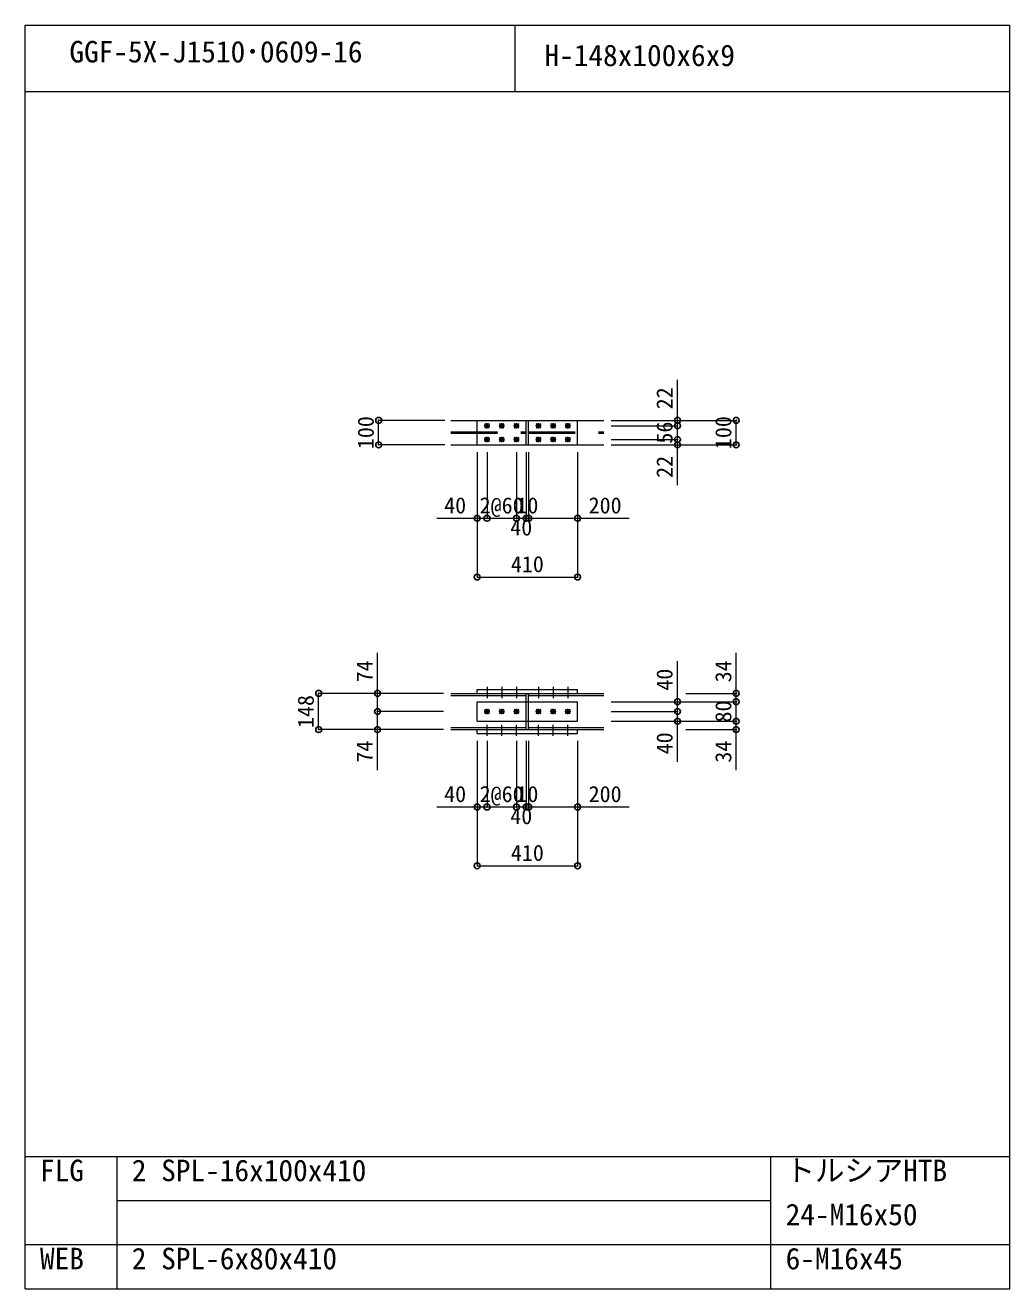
# Model space of a CAD drawing. Units: millimetres, scale not verified. Extents: x -8310 to 8310, y -4800 to 5700.
# Drawn here: x -4110 to -90, y 540 to 5700 of the extents above; entities that cross this region are included whole.
import ezdxf
from ezdxf.enums import TextEntityAlignment as Align

# ---------------------------------------------------------------- set-up
doc = ezdxf.new("R2010")
doc.units = ezdxf.units.MM
doc.header["$LTSCALE"] = 30
doc.header["$PDMODE"] = 32
doc.header["$PDSIZE"] = 24
doc.linetypes.add('USER2', pattern=[9.525, 6.35, -3.175])
doc.layers.add('0-0', color=7, linetype='Continuous')
doc.layers.add('0-2', color=7, linetype='Continuous')
for name, color, linetype, lineweight in [('0-1', 7, 'Continuous', 18), ('0-5', 7, 'Continuous', 18), ('0-6', 7, 'USER2', 18), ('0-8', 7, 'Continuous', 18), ('0-9', 7, 'Continuous', 18), ('0-A', 7, 'Continuous', 18), ('0-B', 7, 'Continuous', 18)]:
    doc.layers.add(name, color=color, linetype=linetype, lineweight=lineweight)
doc.styles.add('ＭＳ ゴシック', font='')
doc.styles.get('ＭＳ ゴシック').set_extended_font_data('MS Gothic')

msp = doc.modelspace()

# ---------------------------------------------------------------- linework, layer by layer
at = {"layer": '0-0'}
for p in [(-2667, 4086.5), (-1447, 4086.5), (-1447, 4064.5), (-1207, 4086.5), (-2667, 3986.5), (-1447, 4008.5), (-1447, 3986.5), (-1207, 3986.5), (-2264.5, 3686.5), (-2224.5, 3686.5), (-2104.5, 3686.5), (-2064.5, 3686.5), (-2054.5, 3686.5), (-1854.5, 3686.5), (-2264.5, 3446.5), (-1854.5, 3446.5), (-2912, 2971.5), (-2672, 2971.5), (-1447, 2937.5), (-1207, 2971.5), (-1207, 2937.5), (-2672, 2897.5), (-1447, 2897.5), (-1447, 2857.5), (-1207, 2857.5), (-2912, 2823.5), (-2672, 2823.5), (-1207, 2823.5), (-2264.5, 2507.5), (-2224.5, 2507.5), (-2104.5, 2507.5), (-2064.5, 2507.5), (-2054.5, 2507.5), (-1854.5, 2507.5), (-2264.5, 2267.5), (-1854.5, 2267.5)]:
    msp.add_point(p, dxfattribs=at)
at = {"layer": '0-1'}
for p, q in [((-4110, 540), (-4110, 5700)), ((-4110, 5700), (-90, 5700)), ((-2110, 5430), (-2110, 5700)), ((-90, 540), (-90, 5700)), ((-4110, 5430), (-90, 5430)), ((-4110, 1080), (-90, 1080)), ((-3735, 540), (-3735, 1080)), ((-1065, 540), (-1065, 1080)), ((-3735, 900), (-1065, 900)), ((-4110, 720), (-90, 720)), ((-4110, 540), (-90, 540))]:
    msp.add_line(p, q, dxfattribs=at)
at = {"layer": '0-5'}
for p, q in [((-2372, 4086.5), (-2064.5, 4086.5)), ((-2264.5, 4086.5), (-1854.5, 4086.5)), ((-2264.5, 3986.5), (-2264.5, 4086.5)), ((-2054.5, 4086.5), (-1747, 4086.5)), ((-2372, 3986.5), (-2064.5, 3986.5)), ((-2054.5, 3986.5), (-1747, 3986.5)), ((-2372, 2971.5), (-2064.5, 2971.5)), ((-2264.5, 2987.5), (-1854.5, 2987.5)), ((-2264.5, 2971.5), (-2264.5, 2987.5)), ((-2064.5, 2937.5), (-2064.5, 2962.5)), ((-2054.5, 2971.5), (-1747, 2971.5)), ((-2054.5, 2962.5), (-2054.5, 2971.5)), ((-2054.5, 2962.5), (-1747, 2962.5)), ((-2054.5, 2937.5), (-2054.5, 2962.5)), ((-2264.5, 2937.5), (-1854.5, 2937.5)), ((-2264.5, 2857.5), (-2264.5, 2937.5)), ((-2064.5, 2832.5), (-2064.5, 2857.5)), ((-2054.5, 2832.5), (-2054.5, 2857.5)), ((-2372, 2832.5), (-2064.5, 2832.5)), ((-2264.5, 2823.5), (-2064.5, 2823.5)), ((-2264.5, 2807.5), (-2264.5, 2823.5)), ((-2264.5, 2807.5), (-2064.5, 2807.5)), ((-2064.5, 2823.5), (-1854.5, 2823.5)), ((-2064.5, 2807.5), (-1854.5, 2807.5)), ((-2054.5, 2823.5), (-1747, 2823.5)), ((-1854.5, 2807.5), (-1854.5, 2823.5))]:
    msp.add_line(p, q, dxfattribs=at)
for points in [[(-2264.5, 3986.5), (-1854.5, 3986.5), (-1854.5, 4086.5)], [(-2372, 2962.5), (-2064.5, 2962.5), (-2064.5, 2971.5)], [(-2264.5, 2971.5), (-1854.5, 2971.5), (-1854.5, 2987.5)], [(-2264.5, 2857.5), (-1854.5, 2857.5), (-1854.5, 2937.5)], [(-2372, 2823.5), (-2064.5, 2823.5), (-2064.5, 2832.5)], [(-2054.5, 2823.5), (-2054.5, 2832.5), (-1747, 2832.5)]]:
    msp.add_lwpolyline(points, dxfattribs=at)
at = {"layer": '0-6'}
for p, q in [((-2064.5, 3986.5), (-2064.5, 4086.5)), ((-2054.5, 3986.5), (-2054.5, 4086.5)), ((-2372, 4039.5), (-2064.5, 4039.5)), ((-2372, 4033.5), (-2064.5, 4033.5)), ((-2054.5, 4039.5), (-1747, 4039.5)), ((-2054.5, 4033.5), (-1747, 4033.5)), ((-2064.5, 2857.5), (-2064.5, 2937.5)), ((-2054.5, 2857.5), (-2054.5, 2937.5))]:
    msp.add_line(p, q, dxfattribs=at)
at = {"layer": '0-8'}
for p, q in [((-2235.5, 4064.5), (-2213.5, 4064.5)), ((-2233.84, 4055.17), (-2215.17, 4073.83)), ((-2233.83, 4073.83), (-2215.17, 4055.17)), ((-2224.5, 4053.5), (-2224.5, 4075.5)), ((-2175.5, 4064.5), (-2153.5, 4064.5)), ((-2173.84, 4055.17), (-2155.17, 4073.83)), ((-2173.83, 4073.83), (-2155.17, 4055.17)), ((-2164.5, 4053.5), (-2164.5, 4075.5)), ((-2115.5, 4064.5), (-2093.5, 4064.5)), ((-2113.84, 4055.17), (-2095.17, 4073.83)), ((-2113.83, 4073.83), (-2095.17, 4055.17)), ((-2104.5, 4053.5), (-2104.5, 4075.5)), ((-2025.5, 4064.5), (-2003.5, 4064.5)), ((-2023.84, 4055.17), (-2005.17, 4073.83)), ((-2023.83, 4073.83), (-2005.17, 4055.17)), ((-2014.5, 4053.5), (-2014.5, 4075.5)), ((-1965.5, 4064.5), (-1943.5, 4064.5)), ((-1963.84, 4055.17), (-1945.17, 4073.83)), ((-1963.83, 4073.83), (-1945.17, 4055.17)), ((-1954.5, 4053.5), (-1954.5, 4075.5)), ((-1905.5, 4064.5), (-1883.5, 4064.5)), ((-1903.84, 4055.17), (-1885.17, 4073.83)), ((-1903.83, 4073.83), (-1885.17, 4055.17)), ((-1894.5, 4053.5), (-1894.5, 4075.5)), ((-2235.5, 4008.5), (-2213.5, 4008.5)), ((-2233.84, 3999.17), (-2215.17, 4017.83)), ((-2233.83, 4017.83), (-2215.17, 3999.17)), ((-2224.5, 3997.5), (-2224.5, 4019.5)), ((-2175.5, 4008.5), (-2153.5, 4008.5)), ((-2173.84, 3999.17), (-2155.17, 4017.83)), ((-2173.83, 4017.83), (-2155.17, 3999.17)), ((-2164.5, 3997.5), (-2164.5, 4019.5)), ((-2115.5, 4008.5), (-2093.5, 4008.5)), ((-2113.84, 3999.17), (-2095.17, 4017.83)), ((-2113.83, 4017.83), (-2095.17, 3999.17)), ((-2104.5, 3997.5), (-2104.5, 4019.5)), ((-2025.5, 4008.5), (-2003.5, 4008.5)), ((-2023.84, 3999.17), (-2005.17, 4017.83)), ((-2023.83, 4017.83), (-2005.17, 3999.17)), ((-2014.5, 3997.5), (-2014.5, 4019.5)), ((-1965.5, 4008.5), (-1943.5, 4008.5)), ((-1963.84, 3999.17), (-1945.17, 4017.83)), ((-1963.83, 4017.83), (-1945.17, 3999.17)), ((-1954.5, 3997.5), (-1954.5, 4019.5)), ((-1905.5, 4008.5), (-1883.5, 4008.5)), ((-1903.84, 3999.17), (-1885.17, 4017.83)), ((-1903.83, 4017.83), (-1885.17, 3999.17)), ((-1894.5, 3997.5), (-1894.5, 4019.5)), ((-2235.5, 2897.5), (-2213.5, 2897.5)), ((-2233.84, 2888.17), (-2215.17, 2906.83)), ((-2233.83, 2906.83), (-2215.17, 2888.17)), ((-2224.5, 2886.5), (-2224.5, 2908.5)), ((-2175.5, 2897.5), (-2153.5, 2897.5)), ((-2173.84, 2888.17), (-2155.17, 2906.83)), ((-2173.83, 2906.83), (-2155.17, 2888.17)), ((-2164.5, 2886.5), (-2164.5, 2908.5)), ((-2115.5, 2897.5), (-2093.5, 2897.5)), ((-2113.84, 2888.17), (-2095.17, 2906.83)), ((-2113.83, 2906.83), (-2095.17, 2888.17)), ((-2104.5, 2886.5), (-2104.5, 2908.5)), ((-2025.5, 2897.5), (-2003.5, 2897.5)), ((-2023.84, 2888.17), (-2005.17, 2906.83)), ((-2023.83, 2906.83), (-2005.17, 2888.17)), ((-2014.5, 2886.5), (-2014.5, 2908.5)), ((-1965.5, 2897.5), (-1943.5, 2897.5)), ((-1963.84, 2888.17), (-1945.17, 2906.83)), ((-1963.83, 2906.83), (-1945.17, 2888.17)), ((-1954.5, 2886.5), (-1954.5, 2908.5)), ((-1905.5, 2897.5), (-1883.5, 2897.5)), ((-1903.84, 2888.17), (-1885.17, 2906.83)), ((-1903.83, 2906.83), (-1885.17, 2888.17)), ((-1894.5, 2886.5), (-1894.5, 2908.5))]:
    msp.add_line(p, q, dxfattribs=at)
at = {"layer": '0-9'}
for p, q in [((-2224.5, 2997.5), (-2224.5, 2952.5)), ((-2164.5, 2997.5), (-2164.5, 2952.5)), ((-2104.5, 2997.5), (-2104.5, 2952.5)), ((-2014.5, 2997.5), (-2014.5, 2952.5)), ((-1954.5, 2997.5), (-1954.5, 2952.5)), ((-1894.5, 2997.5), (-1894.5, 2952.5)), ((-2224.5, 2797.5), (-2224.5, 2842.5)), ((-2164.5, 2797.5), (-2164.5, 2842.5)), ((-2104.5, 2797.5), (-2104.5, 2842.5)), ((-2014.5, 2797.5), (-2014.5, 2842.5)), ((-1954.5, 2797.5), (-1954.5, 2842.5)), ((-1894.5, 2797.5), (-1894.5, 2842.5))]:
    msp.add_line(p, q, dxfattribs=at)
at = {"layer": '0-A'}
for p, q in [((-2397, 4086.5), (-2667, 4086.5)), ((-1717, 4086.5), (-1447, 4086.5)), ((-1717, 4086.5), (-1207, 4086.5)), ((-1717, 4064.5), (-1447, 4064.5)), ((-1717, 4008.5), (-1447, 4008.5)), ((-1717, 3986.5), (-1447, 3986.5)), ((-1447, 3821.5), (-1447, 4008.5)), ((-2264.5, 3956.5), (-2264.5, 3686.5)), ((-2264.5, 3956.5), (-2264.5, 3446.5)), ((-2224.5, 3956.5), (-2224.5, 3686.5)), ((-2224.5, 3956.5), (-2224.5, 3686.5)), ((-2104.5, 3956.5), (-2104.5, 3686.5)), ((-2104.5, 3956.5), (-2104.5, 3686.5)), ((-2064.5, 3956.5), (-2064.5, 3686.5)), ((-2064.5, 3956.5), (-2064.5, 3686.5)), ((-2054.5, 3956.5), (-2054.5, 3686.5)), ((-2054.5, 3956.5), (-2054.5, 3686.5)), ((-1854.5, 3956.5), (-1854.5, 3686.5)), ((-1854.5, 3956.5), (-1854.5, 3446.5)), ((-2429.5, 3686.5), (-2224.5, 3686.5)), ((-2224.5, 3686.5), (-2104.5, 3686.5)), ((-2104.5, 3686.5), (-2064.5, 3686.5)), ((-2064.5, 3686.5), (-2054.5, 3686.5)), ((-2054.5, 3686.5), (-1644.5, 3686.5)), ((-2264.5, 3446.5), (-1854.5, 3446.5)), ((-2402, 2971.5), (-2912, 2971.5)), ((-2402, 2971.5), (-2672, 2971.5)), ((-1412.25, 2971.5), (-1207, 2971.5)), ((-2402, 2897.5), (-2672, 2897.5)), ((-2672, 2658.5), (-2672, 2897.5)), ((-1717, 2937.5), (-1447, 2937.5)), ((-1717, 2937.5), (-1207, 2937.5)), ((-1717, 2897.5), (-1447, 2897.5)), ((-1447, 2692.5), (-1447, 2897.5)), ((-1717, 2857.5), (-1447, 2857.5)), ((-1717, 2857.5), (-1207, 2857.5)), ((-1207, 2658.5), (-1207, 2857.5)), ((-2402, 2823.5), (-2672, 2823.5)), ((-1412.25, 2823.5), (-1207, 2823.5)), ((-2264.5, 2777.5), (-2264.5, 2507.5)), ((-2264.5, 2777.5), (-2264.5, 2267.5)), ((-2224.5, 2777.5), (-2224.5, 2507.5)), ((-2224.5, 2777.5), (-2224.5, 2507.5)), ((-2104.5, 2777.5), (-2104.5, 2507.5)), ((-2104.5, 2777.5), (-2104.5, 2507.5)), ((-2064.5, 2777.5), (-2064.5, 2507.5)), ((-2064.5, 2777.5), (-2064.5, 2507.5)), ((-2054.5, 2777.5), (-2054.5, 2507.5)), ((-2054.5, 2777.5), (-2054.5, 2507.5)), ((-1854.5, 2777.5), (-1854.5, 2507.5)), ((-1854.5, 2777.5), (-1854.5, 2267.5)), ((-2429.5, 2507.5), (-2224.5, 2507.5)), ((-2224.5, 2507.5), (-2104.5, 2507.5)), ((-2104.5, 2507.5), (-2064.5, 2507.5)), ((-2064.5, 2507.5), (-2054.5, 2507.5)), ((-2054.5, 2507.5), (-1644.5, 2507.5)), ((-2264.5, 2267.5), (-1854.5, 2267.5))]:
    msp.add_line(p, q, dxfattribs=at)
for points in [[(-1717, 4064.5), (-1447, 4064.5), (-1447, 4251.5)], [(-2397, 3986.5), (-2667, 3986.5), (-2667, 4086.5)], [(-1717, 3986.5), (-1207, 3986.5), (-1207, 4086.5)], [(-1717, 4008.5), (-1447, 4008.5), (-1447, 4064.5)], [(-2402, 2897.5), (-2672, 2897.5), (-2672, 3136.5)], [(-1717, 2937.5), (-1207, 2937.5), (-1207, 3136.5)], [(-1717, 2897.5), (-1447, 2897.5), (-1447, 3102.5)], [(-2402, 2823.5), (-2912, 2823.5), (-2912, 2971.5)], [(-1717, 2857.5), (-1207, 2857.5), (-1207, 2937.5)]]:
    msp.add_lwpolyline(points, dxfattribs=at)
at = {"layer": '0-B'}
for centre in [(-2224.5, 4064.5), (-2164.5, 4064.5), (-2104.5, 4064.5), (-2014.5, 4064.5), (-1954.5, 4064.5), (-1894.5, 4064.5), (-2224.5, 4008.5), (-2164.5, 4008.5), (-2104.5, 4008.5), (-2014.5, 4008.5), (-1954.5, 4008.5), (-1894.5, 4008.5), (-2224.5, 2897.5), (-2164.5, 2897.5), (-2104.5, 2897.5), (-2014.5, 2897.5), (-1954.5, 2897.5), (-1894.5, 2897.5)]:
    msp.add_circle(centre, 9, dxfattribs=at)

# ---------------------------------------------------------------- texts
at = {"layer": '0-2', "style": 'ＭＳ ゴシック'}
for s, p in [('GGF-5X-J1510･0609-16', (-3930, 5521.8)), ('H-148x100x6x9', (-1990, 5506.8)), ('FLG', (-4050, 952.8)), ('2', (-3675, 952.8)), ('SPL-16x100x410', (-3555, 952.8)), ('トルシアHTB', (-1005, 952.8)), ('24-M16x50', (-1005, 772.8)), ('WEB', (-4050, 592.8)), ('2', (-3675, 592.8)), ('SPL-6x80x410', (-3555, 592.8)), ('6-M16x45', (-1005, 592.8))]:
    msp.add_text(s, height=87.98, dxfattribs=at).set_placement(p, align=Align.BOTTOM_LEFT)
at = {"layer": '0-A', "style": 'ＭＳ ゴシック'}
for s, p in [('22', (-1447, 4131.5)), ('100', (-2667, 3969)), ('56', (-1447, 3991.5)), ('100', (-1207, 3969)), ('22', (-1447, 3851.5)), ('74', (-2672, 3016.5)), ('34', (-1207, 3016.5)), ('40', (-1447, 2982.5)), ('148', (-2912, 2830)), ('80', (-1207, 2852.5)), ('40', (-1447, 2722.5)), ('74', (-2672, 2688.5)), ('34', (-1207, 2688.5))]:
    msp.add_text(s, height=65.98, rotation=90, dxfattribs=at).set_placement(p, align=Align.BOTTOM_LEFT)
for s, p in [('40', (-2399.5, 3686.5)), ('2@60', (-2254.5, 3686.5)), ('10', (-2104.5, 3686.5)), ('200', (-1809.5, 3686.5)), ('40', (-2129.5, 3596.5)), ('410', (-2127, 3446.5)), ('40', (-2399.5, 2507.5)), ('2@60', (-2254.5, 2507.5)), ('10', (-2104.5, 2507.5)), ('200', (-1809.5, 2507.5)), ('40', (-2129.5, 2417.5)), ('410', (-2127, 2267.5))]:
    msp.add_text(s, height=65.98, dxfattribs=at).set_placement(p, align=Align.BOTTOM_LEFT)

doc.saveas('drawing.dxf')
